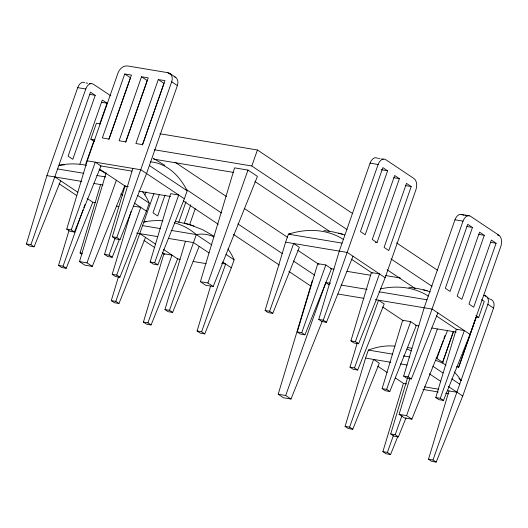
<?xml version="1.0" encoding="UTF-8"?>
<svg xmlns="http://www.w3.org/2000/svg" width="528" height="528" viewBox="0 0 528 528"><rect width="100%" height="100%" fill="white"/><g stroke="black" fill="none" stroke-linecap="round" stroke-linejoin="round"><path stroke-width="0.79" d="M60.634 180.761L34.082 246.82L29.575 246.074L26.4 243.949L46.913 175.633L77.722 87.648A8.672 5.379 -80.5 0 1 84.612 82.46M74.408 232.016L71.234 229.898L95.284 162.169L100.954 165.957L74.408 232.016L69.901 231.264L66.726 229.145L87.232 160.829L118.048 72.844A8.672 6.547 -56.3 0 1 127.552 65.96L167.805 72.666L170.326 74.349M95.212 202.627L92.77 202.217L66.224 268.277L61.717 267.531L58.542 265.406L68.911 230.855M81.972 254.159L80.065 252.886L100.577 184.569M124.879 185.328L92.308 266.376L84.797 265.129L79.504 261.591L106.141 172.861M119.236 239.798L112.22 257.261L107.712 256.509L104.531 254.39L125.044 186.074L128.264 186.608M174.326 76.666A8.672 6.547 -56.3 0 1 177.382 85.562L146.566 173.547L120.021 239.613L115.513 238.861L112.339 236.742L132.845 168.425M142.613 191.651A73.702 45.725 -80.5 0 1 149.233 203.155L146.434 211.154L119.889 277.213L115.381 276.461L112.2 274.342L131.063 211.523M145.517 237.435L118.972 303.494L114.464 302.742L111.283 300.623L118.595 276.276M157.832 264.851L153.325 264.106L150.15 261.98L170.656 193.664L178.708 195.004L154.658 262.733L157.832 264.851L184.378 198.792L187.183 190.793A73.702 55.664 -56.3 0 0 186.1 189.717M151.107 324.951L146.599 324.199L143.425 322.08L163.931 253.763L171.983 255.103L147.932 322.826L151.107 324.951L177.652 258.885L180.094 259.294M199.181 246.365L172.63 312.424L168.122 311.678L164.947 309.553L185.46 241.237M200.383 281.721L234.564 167.858L247.982 170.089L257.433 176.398L213.187 286.499L205.676 285.252L200.383 281.721L207.893 282.968L213.187 286.499M227.938 248.919A73.702 45.725 -80.5 0 1 234.122 259.822L231.317 267.821L204.772 333.881L200.264 333.135L197.089 331.01L210.527 286.255M272.785 313.361L269.61 311.243L293.66 243.514L299.336 247.302L272.785 313.361L268.277 312.609L265.102 310.49L285.615 242.174L288.413 234.175A73.702 45.725 -80.5 0 1 290.697 233.851M322.344 321.037L291.001 399.029L283.49 397.775L278.197 394.244L312.378 280.381M297.238 331.947L317.75 263.63L325.802 264.97L331.472 268.759L304.927 334.818L300.419 334.066L297.238 331.947L301.745 332.699L304.927 334.818M352.994 256.232L326.449 322.298L321.941 321.545L318.767 319.427L339.273 251.11L370.088 163.126A8.672 5.379 -80.5 0 1 377.612 158.281M358.591 343.754L354.083 343.002L350.902 340.883L371.415 272.567L379.467 273.907L355.41 341.629L358.591 343.754L385.136 277.688L415.945 189.704A8.672 5.379 -80.5 0 0 414.025 178.55L385.664 159.621A8.672 5.379 -80.5 0 0 378.14 164.465L323.275 320.173L326.449 322.298M357.667 370.029L354.493 367.91L378.543 300.181L384.219 303.97L357.667 370.029L353.159 369.283L349.985 367.158L357.298 342.817M352.757 429.277L349.582 427.159L373.633 359.429L379.309 363.218L352.757 429.277L348.249 428.525L345.074 426.406L365.587 358.09L368.386 350.09A73.702 55.664 -56.3 0 1 394.885 346.144M382.127 388.615L402.633 320.298L410.685 321.638L416.354 325.426L389.809 391.486L385.301 390.74L382.127 388.615L386.635 389.367L389.809 391.486M437.884 312.906L411.332 378.965L406.824 378.213L403.649 376.094L424.162 307.778L454.971 219.793A8.672 5.379 -80.5 0 1 461.861 214.606M397.894 436.3L390.568 454.522L386.06 453.77L382.886 451.651L403.399 383.335L395.294 377.923M406.006 417.892L398.376 436.874L393.868 436.121L390.694 434.003L407.662 377.461M447.526 330.462L411.88 419.153L404.369 417.905L399.076 414.368L409.919 378.246M443.474 400.422L438.966 399.67L435.791 397.551L456.298 329.234L464.35 330.574L440.299 398.303L443.474 400.422L470.019 334.363L500.834 246.378A8.672 5.379 -80.5 0 0 498.907 235.224L470.547 216.289A8.672 5.379 -80.5 0 0 463.023 221.133L408.157 376.847L411.332 378.965M489.634 298.954A8.672 6.547 -56.3 0 1 493.541 308.068L462.733 396.053L436.187 462.112L431.68 461.366L428.498 459.241L449.011 390.931M34.082 246.82L30.908 244.702L85.774 88.988A8.672 5.379 -80.5 0 1 93.298 84.15L110.854 95.865M95.225 95.304L72.818 159.291L68.092 156.136L90.499 92.143L95.225 95.304L89.588 94.36M79.906 164.023L102.313 100.036L107.039 103.191L99.752 124.007M94.248 141.478L90.816 139.187L96.419 123.189L100.485 123.869M85.714 164.096L93.812 140.963M124.753 73.96L102.346 137.947L109.052 139.069L131.459 75.075L124.753 73.96L130.423 77.748L108.827 139.425M141.524 76.751L119.117 140.745L125.822 141.86L148.229 77.867L141.524 76.751L147.193 80.54L125.598 142.217M158.294 79.543L135.887 143.537L142.593 144.652L165 80.659L158.294 79.543L163.964 83.332L142.369 145.009M167.805 72.666A8.672 6.547 -56.3 0 1 171.712 81.781L116.846 237.488L120.021 239.613M144.883 194.931L145.972 191.816M118.972 303.494L115.79 301.369L153.919 193.459M159.456 194.304L152.975 212.804L157.7 215.959L164.987 195.142M178.768 222.413L186.054 201.597M184.305 223.258L190.78 204.752M189.572 224.869L195.241 208.679M213.972 236.907A73.702 45.725 -80.5 0 0 196.31 234.584L169.455 310.306L172.63 312.424M347.081 229.594L251.81 165.99L257.413 149.992L159.839 133.749M387.592 170.775L365.185 234.762L360.452 231.607L382.866 167.62L387.592 170.775L381.15 169.699M376.999 242.649L399.406 178.662L394.68 175.507L372.273 239.494L376.999 242.649L375.388 242.385M411.22 186.549L388.813 250.543L384.087 247.388L406.494 183.394L411.22 186.549L405.59 185.612M472.474 227.443L450.067 291.436L445.342 288.275L467.749 224.288L472.474 227.443L466.838 226.505M436.9 358.618L443.111 340.89M443.916 338.573L444.998 335.491M484.288 235.33L461.881 299.323L457.156 296.168L479.563 232.175L484.288 235.33L478.658 234.392M442.57 362.406L453.367 331.571M442.523 362.822L453.598 331.214M496.109 243.223L473.695 307.21L468.97 304.055L491.383 240.068L496.109 243.223L490.472 242.286M458.528 367.514L476.078 317.401M456.522 366.782L458.759 367.158L476.302 317.044L478.672 317.447L484.275 301.448L481.536 299.62M436.187 462.112L433.006 459.994L487.872 304.286A8.672 6.547 -56.3 0 0 483.965 295.165L485.859 296.432M66.224 268.277L63.05 266.158L83.002 209.979M83.82 207.669L84.916 204.587M92.308 266.376L87.014 262.845L116.398 180.121M112.22 257.261L109.039 255.136L115.051 238.207M119.889 277.213L116.708 275.095L140.765 207.365L133.518 206.158M207.893 282.968L247.982 170.089M204.772 333.881L201.597 331.762L225.647 264.033L221.621 263.366M301.745 332.699L325.802 264.97M291.001 399.029L285.707 395.492L325.796 282.619L329.175 284.869M386.635 389.367L410.685 321.638M390.568 454.522L387.394 452.404L393.406 435.468M398.376 436.874L395.201 434.755L402.032 415.51M411.88 419.153L406.586 415.622L437.342 329.03M146.197 221.753L143.933 221.978L146.071 221.549A96.07 72.56 -56.3 0 1 162.875 220.79M150.652 161.885L152.242 162.023A96.07 59.605 -80.5 0 1 187.183 190.793L149.371 165.554M323.888 230.571L333.168 231.911L342.349 234.208M408.771 287.239L418.051 288.585L427.231 290.875M86.057 82.942L87.668 83.206M89.272 83.477L90.882 83.747M77.722 87.648L85.774 88.988M101.402 102.254L107.039 103.191M378.418 158.413L380.028 158.684M381.638 158.948L383.249 159.218M370.088 163.126L378.14 164.465M393.769 177.725L399.406 178.662M90.816 139.187L94.882 139.867M154.242 149.747L251.81 165.99M153.628 159.119L233.317 172.385M461.182 214.408L469.234 215.747M462.502 214.949L464.112 215.219M465.722 215.483L467.333 215.754M454.971 219.793L463.023 221.133M87.232 160.829L140.897 169.765L184.378 198.792M100.221 165.832L131.934 171.112M497.297 234.953L498.907 235.224M57.763 168.98L83.78 173.309M96.789 175.474L105.732 176.966M46.913 175.633L81.794 181.441M93.991 183.473L102.986 184.972M138.844 191.209L170.557 196.489M342.078 243.111L288.413 234.175A96.07 72.56 -56.3 0 1 341.741 238.385L343.358 239.441M116.351 206.144L118.787 206.547M285.615 242.174L347.325 252.45L385.136 277.688M142.646 225.647L160.532 228.624M171.105 230.386L196.31 234.584L211.84 244.946M136.627 233.112L157.733 236.623M168.3 238.385L193.512 242.583L209.035 252.945M385.684 275.563L400.323 277.999M330.739 268.633L333.993 269.174M347.002 271.339L370.583 275.266M66.726 229.145L71.234 229.898M112.339 236.742L116.846 237.488M325.611 282.493L330.488 283.305M341.055 285.061L367.079 289.397M378.992 291.793L426.961 299.779M193.103 261.459L206.111 263.624M104.531 254.39L109.039 255.136M150.15 261.98L154.658 262.733M375.329 299.647L432.208 309.118L470.019 334.363M338.006 294.03L364.03 298.36M26.4 243.949L30.908 244.702M80.065 252.886L82.315 253.262M79.504 261.591L87.014 262.845M58.542 265.406L63.05 266.158M112.2 274.342L116.708 275.095M415.622 325.307L418.876 325.849M431.884 328.013L456.278 332.072M265.102 310.49L269.61 311.243M318.767 319.427L323.275 320.173M111.283 300.623L115.79 301.369M164.947 309.553L169.455 310.306M350.902 340.883L355.41 341.629M368.386 350.09L392.779 354.156M403.352 355.912L409.853 356.994M365.587 358.09L390.793 362.287M400.547 363.911L407.055 364.993M143.425 322.08L147.932 322.826M197.089 331.01L201.597 331.762M349.985 367.158L354.493 367.91M403.649 376.094L408.157 376.847M403.399 383.335L406.646 383.876M424.538 386.852L438.359 389.156M447.302 390.641L457.063 392.271M422.888 389.42L438.339 391.994M445.658 393.215L448.912 393.756M435.791 397.551L440.299 398.303M278.197 394.244L285.707 395.492M399.076 414.368L406.586 415.622M345.074 426.406L349.582 427.159M390.694 434.003L395.201 434.755M382.886 451.651L387.394 452.404M428.498 459.241L433.006 459.994M175.692 221.39L188.529 224.334M407.273 347.365L411.833 348.322M190.245 224.869L202.699 229.72L213.741 236.082M338.712 233.086L344.665 234.92M423.595 289.76L430.32 291.826M184.892 223.219L193.941 226.004M153.12 158.189L164.828 165.356M436.161 358.076L443.183 362.617M428.248 296.116L426.624 295.053A96.07 72.56 -56.3 0 0 380.477 288.908M169.442 73.227L175.831 77.484M171.712 81.781L177.382 85.562M487.12 297.271L489.007 298.531M257.413 149.992L352.684 213.596M396.548 242.88L437.672 270.336M487.872 304.286L493.541 308.068M390.944 258.878L432.069 286.334M475.933 315.619L478.672 317.447M254.846 181.46L329.505 231.31M387.044 269.722L415.127 288.473M351.43 259.222L372.359 273.194M436.313 315.889L457.248 329.868M175.039 162.228L226.406 196.528M244.22 208.415L287.371 237.224M297.766 250.285L319.011 264.469M382.648 306.959L403.583 320.932M185.876 189.202L221.489 212.982M237.93 223.958L282.454 253.678M293.416 260.997L314.648 275.174M432.854 366.241L442.985 372.999M451.757 378.86L459.862 384.272M183.348 200.957L218.302 224.294M233.376 234.366L279.299 265.023M288.895 271.425L310.827 286.07M429.376 373.784L440.854 381.447M448.285 386.41L462.733 396.053M99.66 169.125L125.987 186.701M137.755 195.492L149.233 203.155M226.017 254.417L234.122 259.822M120.78 194.02L122.806 195.373M134.284 203.036L146.434 211.154M222.539 261.961L231.317 267.821M377.738 366.208L387.189 372.517M54.958 176.972L77.92 192.304M87.1 198.429L92.77 202.217M139.847 233.647L155.371 244.015M163.475 249.421L177.652 258.885M59.063 183.751L76.619 195.466M143.946 240.418L154.75 247.632M162.175 252.589L164.881 254.39M458.898 378.569L461.149 380.602L460.079 378.972A96.07 59.605 -80.5 0 0 454.285 371.983M435.448 360.327A96.07 59.605 -80.5 0 1 445.969 365.132M406.976 349.008A73.702 55.664 -56.3 0 1 411.14 350.896M174.207 222.75A96.07 72.56 -56.3 0 1 196.31 234.584M64.324 164.927A75.425 46.794 -80.5 0 0 62.819 164.947L59.044 165.31L61.189 164.875A96.07 72.56 -56.3 0 1 86.374 165.356M99.119 169.745A96.07 72.56 -56.3 0 1 106.161 173.824"/></g></svg>
